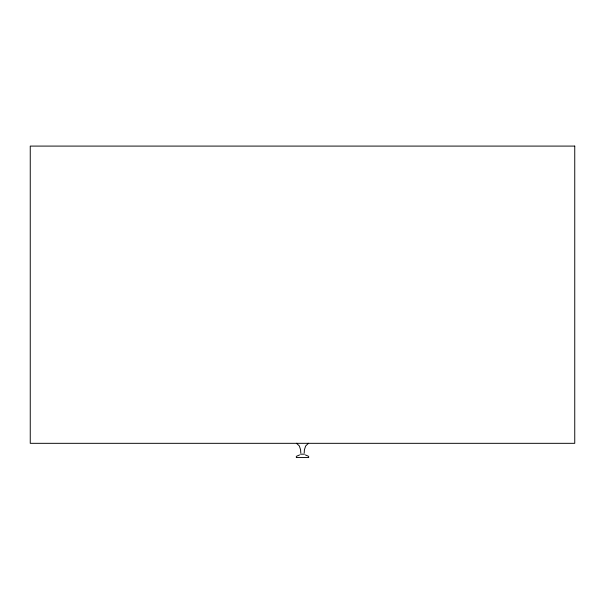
<?xml version="1.0" encoding="UTF-8"?>
<svg xmlns="http://www.w3.org/2000/svg" width="605" height="605" viewBox="0 0 605 605"><rect width="100%" height="100%" fill="white"/><g stroke="black" fill="none" stroke-linecap="round" stroke-linejoin="round"><path stroke-width="0.91" d="M304.202 453.024L304.436 449.689L305.669 445.961L308.527 443.253M296.208 456.919L296.692 456.178L299.626 454.93M300.519 454.166L304.481 454.166M296.314 457.554L308.686 457.554M305.374 454.93L308.308 456.178L308.792 456.919M296.473 443.253L299.331 445.961L300.564 449.689L300.798 453.024M574.75 146.092L30.25 146.092L30.25 443.321L574.75 443.321L574.75 146.092"/></g></svg>
